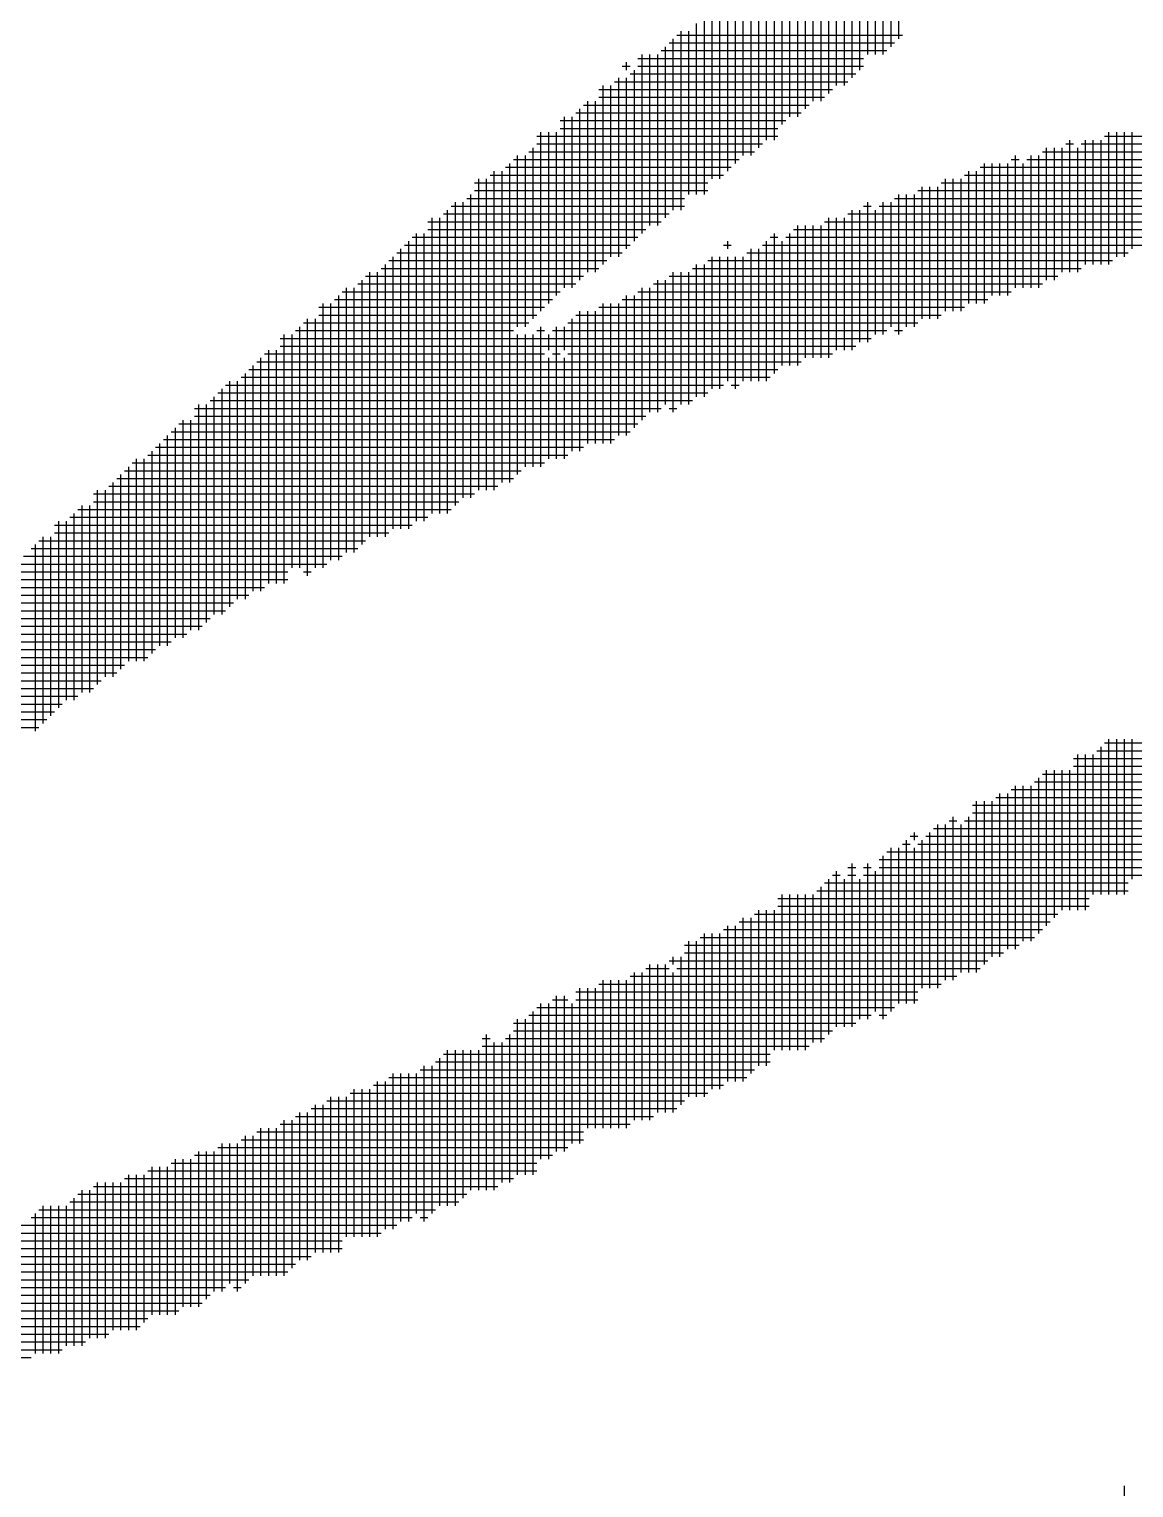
# Model space of a CAD drawing. Header units: feet. Extents: x 0 to 252300, y 0 to 178200.
# Drawn here: x 170905.6 to 171236.9, y 8897.1 to 9334.5 of the extents above; entities that cross this region are included whole.
import ezdxf

# ---------------------------------------------------------------- set-up
doc = ezdxf.new("R2010")
doc.units = ezdxf.units.FT
doc.header["$LTSCALE"] = 3000
doc.header["$MEASUREMENT"] = 0
doc.layers.add('CX-BORD-LIN1', color=4, linetype='CONTINUOUS')

msp = doc.modelspace()

# ---------------------------------------------------------------- linework, layer by layer
at = {"layer": 'CX-BORD-LIN1'}
for p, q in [((171161.63, 9382.88), (171161.63, 9326.89)), ((171163.96, 9382.88), (171163.96, 9329.22)), ((171166.3, 9385.21), (171166.3, 9331.55)), ((171154.63, 9378.21), (171154.63, 9322.22)), ((171156.97, 9378.21), (171156.97, 9326.89)), ((171159.3, 9378.21), (171159.3, 9326.89)), ((171149.97, 9373.54), (171149.97, 9317.56)), ((171152.3, 9373.54), (171152.3, 9319.89)), ((171142.97, 9366.55), (171142.97, 9312.89)), ((171145.3, 9368.88), (171145.3, 9315.22)), ((171147.64, 9368.88), (171147.64, 9317.56)), ((171138.3, 9364.21), (171138.3, 9310.56)), ((171140.64, 9364.21), (171140.64, 9312.89)), ((171131.31, 9357.21), (171131.31, 9305.89)), ((171133.64, 9359.55), (171133.64, 9308.23)), ((171135.97, 9359.55), (171135.97, 9308.23)), ((171126.64, 9354.88), (171126.64, 9301.23)), ((171128.97, 9354.88), (171128.97, 9301.23)), ((171119.64, 9347.88), (171119.64, 9296.56)), ((171121.97, 9350.22), (171121.97, 9296.56)), ((171124.31, 9350.22), (171124.31, 9298.89)), ((171112.64, 9343.22), (171112.64, 9289.56)), ((171114.98, 9345.55), (171114.98, 9291.9)), ((171117.31, 9343.22), (171117.31, 9294.23)), ((171107.98, 9338.55), (171107.98, 9284.9)), ((171110.31, 9340.89), (171110.31, 9289.56)), ((171105.64, 9336.22), (171105.64, 9284.9)), ((171097.48, 9330.39), (171165.13, 9330.39)), ((171098.65, 9331.55), (171098.65, 9280.23)), ((171099.81, 9332.72), (171167.46, 9332.72)), ((171100.98, 9333.89), (171100.98, 9280.23)), ((171103.31, 9333.89), (171103.31, 9284.9)), ((171088.15, 9325.72), (171155.8, 9325.72)), ((171089.32, 9326.89), (171089.32, 9273.23)), ((171091.65, 9326.89), (171091.65, 9275.57)), ((171093.98, 9326.89), (171093.98, 9275.57)), ((171095.15, 9328.05), (171162.8, 9328.05)), ((171096.31, 9329.22), (171096.31, 9277.9)), ((171083.48, 9323.39), (171085.82, 9323.39)), ((171084.65, 9324.56), (171084.65, 9322.22)), ((171085.82, 9321.06), (171153.47, 9321.06)), ((171086.98, 9322.22), (171086.98, 9270.9)), ((171088.15, 9323.39), (171155.8, 9323.39)), ((171077.65, 9317.56), (171077.65, 9263.9)), ((171079.98, 9317.56), (171079.98, 9266.24)), ((171081.15, 9318.72), (171151.13, 9318.72)), ((171082.32, 9319.89), (171082.32, 9266.24)), ((171084.65, 9319.89), (171084.65, 9268.57)), ((171072.99, 9312.89), (171072.99, 9261.57)), ((171075.32, 9312.89), (171075.32, 9261.57)), ((171076.48, 9316.39), (171146.47, 9316.39)), ((171076.48, 9314.06), (171144.14, 9314.06)), ((171065.99, 9308.23), (171065.99, 9256.9)), ((171068.32, 9308.23), (171068.32, 9256.9)), ((171069.49, 9309.39), (171137.14, 9309.39)), ((171070.65, 9310.56), (171070.65, 9259.24)), ((171071.82, 9311.73), (171139.47, 9311.73)), ((171058.99, 9303.56), (171058.99, 9249.91)), ((171061.32, 9303.56), (171061.32, 9252.24)), ((171063.65, 9303.56), (171063.65, 9254.57)), ((171064.82, 9307.06), (171132.47, 9307.06)), ((171064.82, 9304.73), (171130.14, 9304.73)), ((171229.28, 9303.56), (171229.28, 9263.9)), ((171231.62, 9303.56), (171231.62, 9266.24)), ((171233.95, 9303.56), (171233.95, 9266.24)), ((171236.28, 9303.56), (171236.28, 9268.57)), ((171057.82, 9302.39), (171130.14, 9302.39)), ((171057.82, 9300.06), (171125.47, 9300.06)), ((171216.45, 9300.06), (171218.79, 9300.06)), ((171217.62, 9301.23), (171217.62, 9261.57)), ((171221.12, 9300.06), (171503.39, 9300.06)), ((171222.28, 9301.23), (171222.28, 9263.9)), ((171224.62, 9301.23), (171224.62, 9263.9)), ((171226.95, 9301.23), (171226.95, 9263.9)), ((171228.12, 9302.39), (171498.72, 9302.39)), ((171050.82, 9295.4), (171118.48, 9295.4)), ((171051.99, 9296.56), (171051.99, 9245.24)), ((171054.32, 9296.56), (171054.32, 9245.24)), ((171055.49, 9297.73), (171123.14, 9297.73)), ((171056.66, 9298.89), (171056.66, 9247.57)), ((171200.12, 9295.4), (171202.46, 9295.4)), ((171201.29, 9296.56), (171201.29, 9256.9)), ((171204.79, 9295.4), (171510.39, 9295.4)), ((171205.96, 9296.56), (171205.96, 9256.9)), ((171208.29, 9296.56), (171208.29, 9256.9)), ((171209.45, 9297.73), (171505.72, 9297.73)), ((171210.62, 9298.89), (171210.62, 9259.24)), ((171212.95, 9298.89), (171212.95, 9259.24)), ((171215.29, 9298.89), (171215.29, 9261.57)), ((171219.95, 9298.89), (171219.95, 9261.57)), ((171043.83, 9290.73), (171113.81, 9290.73)), ((171044.99, 9291.9), (171044.99, 9196.25)), ((171047.32, 9291.9), (171047.32, 9198.58)), ((171048.49, 9293.06), (171116.14, 9293.06)), ((171049.66, 9294.23), (171049.66, 9198.58)), ((171186.13, 9290.73), (171340.09, 9290.73)), ((171187.29, 9291.9), (171187.29, 9252.24)), ((171189.63, 9291.9), (171189.63, 9252.24)), ((171190.79, 9293.06), (171363.42, 9293.06)), ((171191.96, 9294.23), (171191.96, 9252.24)), ((171194.29, 9294.23), (171194.29, 9254.57)), ((171196.62, 9294.23), (171196.62, 9254.57)), ((171198.96, 9294.23), (171198.96, 9254.57)), ((171203.62, 9294.23), (171203.62, 9256.9)), ((171039.16, 9288.4), (171109.14, 9288.4)), ((171039.16, 9286.06), (171109.14, 9286.06)), ((171040.33, 9289.56), (171040.33, 9196.25)), ((171042.66, 9289.56), (171042.66, 9196.25)), ((171172.13, 9286.06), (171316.76, 9286.06)), ((171173.3, 9287.23), (171173.3, 9247.57)), ((171175.63, 9287.23), (171175.63, 9247.57)), ((171177.96, 9287.23), (171177.96, 9247.57)), ((171179.13, 9288.4), (171328.43, 9288.4)), ((171180.29, 9289.56), (171180.29, 9249.91)), ((171182.63, 9289.56), (171182.63, 9249.91)), ((171184.96, 9289.56), (171184.96, 9249.91)), ((171033.33, 9282.57), (171033.33, 9191.59)), ((171035.66, 9282.57), (171035.66, 9193.92)), ((171036.83, 9283.73), (171102.15, 9283.73)), ((171037.99, 9284.9), (171037.99, 9193.92)), ((171156.97, 9282.57), (171156.97, 9240.57)), ((171161.63, 9282.57), (171161.63, 9242.91)), ((171163.96, 9282.57), (171163.96, 9245.24)), ((171165.13, 9283.73), (171300.43, 9283.73)), ((171166.3, 9284.9), (171166.3, 9242.91)), ((171168.63, 9284.9), (171168.63, 9245.24)), ((171170.96, 9284.9), (171170.96, 9245.24)), ((171026.33, 9277.9), (171026.33, 9189.25)), ((171028.66, 9277.9), (171028.66, 9189.25)), ((171029.83, 9279.07), (171097.48, 9279.07)), ((171031, 9280.23), (171031, 9189.25)), ((171032.16, 9281.4), (171102.15, 9281.4)), ((171145.3, 9277.9), (171145.3, 9235.91)), ((171147.64, 9277.9), (171147.64, 9238.24)), ((171149.97, 9277.9), (171149.97, 9238.24)), ((171151.13, 9279.07), (171279.44, 9279.07)), ((171152.3, 9280.23), (171152.3, 9238.24)), ((171154.63, 9280.23), (171154.63, 9240.57)), ((171155.8, 9281.4), (171158.13, 9281.4)), ((171159.3, 9280.23), (171159.3, 9242.91)), ((171160.47, 9281.4), (171293.44, 9281.4)), ((171021.66, 9273.23), (171021.66, 9186.92)), ((171024, 9273.23), (171024, 9186.92)), ((171025.16, 9276.73), (171095.15, 9276.73)), ((171025.16, 9274.4), (171090.48, 9274.4)), ((171128.97, 9273.23), (171128.97, 9231.24)), ((171133.64, 9273.23), (171133.64, 9233.58)), ((171134.8, 9274.4), (171260.78, 9274.4)), ((171135.97, 9275.57), (171135.97, 9233.58)), ((171138.3, 9275.57), (171138.3, 9235.91)), ((171140.64, 9275.57), (171140.64, 9235.91)), ((171142.97, 9275.57), (171142.97, 9235.91)), ((171144.14, 9276.73), (171272.44, 9276.73)), ((171017, 9268.57), (171017, 9184.59)), ((171018.16, 9269.73), (171085.82, 9269.73)), ((171019.33, 9270.9), (171019.33, 9184.59)), ((171020.5, 9272.07), (171088.15, 9272.07)), ((171113.81, 9269.73), (171116.14, 9269.73)), ((171114.98, 9270.9), (171114.98, 9268.57)), ((171121.97, 9268.57), (171121.97, 9228.91)), ((171124.31, 9268.57), (171124.31, 9228.91)), ((171125.47, 9269.73), (171244.45, 9269.73)), ((171126.64, 9270.9), (171126.64, 9228.91)), ((171127.81, 9272.07), (171130.14, 9272.07)), ((171131.31, 9270.9), (171131.31, 9233.58)), ((171132.47, 9272.07), (171253.78, 9272.07)), ((171013.5, 9265.07), (171078.82, 9265.07)), ((171014.67, 9266.24), (171014.67, 9184.59)), ((171015.83, 9267.4), (171083.48, 9267.4)), ((171109.14, 9265.07), (171230.45, 9265.07)), ((171110.31, 9266.24), (171110.31, 9226.58)), ((171112.64, 9266.24), (171112.64, 9226.58)), ((171114.98, 9266.24), (171114.98, 9228.91)), ((171117.31, 9266.24), (171117.31, 9226.58)), ((171119.64, 9266.24), (171119.64, 9228.91)), ((171120.81, 9267.4), (171235.12, 9267.4)), ((171006.5, 9260.4), (171071.82, 9260.4)), ((171007.67, 9261.57), (171007.67, 9182.25)), ((171010, 9261.57), (171010, 9182.25)), ((171011.17, 9262.74), (171076.48, 9262.74)), ((171012.33, 9263.9), (171012.33, 9182.25)), ((171097.48, 9260.4), (171214.12, 9260.4)), ((171098.65, 9261.57), (171098.65, 9219.58)), ((171100.98, 9261.57), (171100.98, 9221.91)), ((171103.31, 9261.57), (171103.31, 9221.91)), ((171104.48, 9262.74), (171221.12, 9262.74)), ((171105.64, 9263.9), (171105.64, 9224.25)), ((171107.98, 9263.9), (171107.98, 9224.25)), ((170999.5, 9255.74), (171064.82, 9255.74)), ((171000.67, 9256.9), (171000.67, 9177.59)), ((171003, 9256.9), (171003, 9177.59)), ((171004.17, 9258.07), (171069.49, 9258.07)), ((171005.33, 9259.24), (171005.33, 9179.92)), ((171088.15, 9255.74), (171200.12, 9255.74)), ((171089.32, 9256.9), (171089.32, 9217.25)), ((171091.65, 9256.9), (171091.65, 9219.58)), ((171092.81, 9258.07), (171209.45, 9258.07)), ((171093.98, 9259.24), (171093.98, 9219.58)), ((171096.31, 9259.24), (171096.31, 9221.91)), ((170992.5, 9251.07), (171060.16, 9251.07)), ((170993.67, 9252.24), (170993.67, 9172.92)), ((170996, 9252.24), (170996, 9175.26)), ((170997.17, 9253.41), (171062.49, 9253.41)), ((170998.34, 9254.57), (170998.34, 9175.26)), ((171076.48, 9251.07), (171186.13, 9251.07)), ((171077.65, 9252.24), (171077.65, 9210.25)), ((171079.98, 9252.24), (171079.98, 9210.25)), ((171082.32, 9252.24), (171082.32, 9212.58)), ((171083.48, 9253.41), (171193.12, 9253.41)), ((171084.65, 9254.57), (171084.65, 9212.58)), ((171086.98, 9254.57), (171086.98, 9214.91)), ((170989, 9247.57), (170989, 9170.59)), ((170991.34, 9247.57), (170991.34, 9172.92)), ((170992.5, 9248.74), (171057.82, 9248.74)), ((171068.32, 9247.57), (171068.32, 9207.92)), ((171069.49, 9248.74), (171179.13, 9248.74)), ((171070.65, 9249.91), (171070.65, 9207.92)), ((171072.99, 9249.91), (171072.99, 9210.25)), ((171075.32, 9249.91), (171075.32, 9210.25)), ((170982.01, 9242.91), (170982.01, 9168.26)), ((170984.34, 9242.91), (170984.34, 9172.92)), ((170985.51, 9244.07), (171050.82, 9244.07)), ((170986.67, 9245.24), (170986.67, 9172.92)), ((170987.84, 9246.41), (171055.49, 9246.41)), ((171051.99, 9242.91), (171051.99, 9200.92)), ((171054.32, 9242.91), (171054.32, 9203.25)), ((171056.66, 9242.91), (171056.66, 9203.25)), ((171057.82, 9244.07), (171060.16, 9244.07)), ((171058.99, 9245.24), (171058.99, 9203.25)), ((171061.32, 9242.91), (171061.32, 9238.24)), ((171062.49, 9244.07), (171162.8, 9244.07)), ((171063.65, 9245.24), (171063.65, 9205.58)), ((171065.99, 9245.24), (171065.99, 9238.24)), ((171067.15, 9246.41), (171172.13, 9246.41)), ((171165.13, 9244.07), (171167.46, 9244.07)), ((170977.34, 9238.24), (170977.34, 9168.26)), ((170979.67, 9238.24), (170979.67, 9168.26)), ((170980.84, 9241.74), (171158.13, 9241.74)), ((170980.84, 9239.41), (171153.47, 9239.41)), ((170972.68, 9233.58), (170972.68, 9165.93)), ((170973.84, 9234.74), (171137.14, 9234.74)), ((170975.01, 9235.91), (170975.01, 9165.93)), ((170976.17, 9237.08), (171060.16, 9237.08)), ((171061.32, 9235.91), (171061.32, 9205.58)), ((171062.49, 9237.08), (171064.82, 9237.08)), ((171065.99, 9235.91), (171065.99, 9205.58)), ((171067.15, 9237.08), (171146.47, 9237.08)), ((170969.18, 9230.08), (171127.81, 9230.08)), ((170970.34, 9231.24), (170970.34, 9163.59)), ((170971.51, 9232.41), (171130.14, 9232.41)), ((170962.18, 9225.41), (171109.14, 9225.41)), ((170963.34, 9226.58), (170963.34, 9158.93)), ((170964.51, 9227.74), (171113.81, 9227.74)), ((170965.68, 9228.91), (170965.68, 9161.26)), ((170968.01, 9228.91), (170968.01, 9163.59)), ((171116.14, 9227.74), (171118.48, 9227.74)), ((170955.18, 9220.75), (171095.15, 9220.75)), ((170956.35, 9221.91), (170956.35, 9154.26)), ((170958.68, 9221.91), (170958.68, 9156.59)), ((170959.84, 9223.08), (171104.48, 9223.08)), ((170961.01, 9224.25), (170961.01, 9158.93)), ((171097.48, 9220.75), (171099.81, 9220.75)), ((170950.51, 9216.08), (171088.15, 9216.08)), ((170951.68, 9217.25), (170951.68, 9151.93)), ((170954.01, 9217.25), (170954.01, 9154.26)), ((170955.18, 9218.41), (171090.48, 9218.41)), ((170947.01, 9212.58), (170947.01, 9149.6)), ((170948.18, 9213.75), (171085.82, 9213.75)), ((170949.35, 9214.91), (170949.35, 9151.93)), ((170942.35, 9207.92), (170942.35, 9147.26)), ((170943.52, 9209.08), (171071.82, 9209.08)), ((170944.68, 9210.25), (170944.68, 9149.6)), ((170945.85, 9211.41), (171081.15, 9211.41)), ((170935.35, 9203.25), (170935.35, 9144.93)), ((170936.52, 9204.42), (171060.16, 9204.42)), ((170937.68, 9205.58), (170937.68, 9144.93)), ((170940.02, 9205.58), (170940.02, 9144.93)), ((170941.18, 9206.75), (171067.15, 9206.75)), ((170930.68, 9198.58), (170930.68, 9140.26)), ((170931.85, 9199.75), (171050.82, 9199.75)), ((170933.02, 9200.92), (170933.02, 9142.6)), ((170934.18, 9202.08), (171053.16, 9202.08)), ((170924.85, 9195.09), (171039.16, 9195.09)), ((170926.02, 9196.25), (170926.02, 9137.93)), ((170928.35, 9196.25), (170928.35, 9140.26)), ((170929.52, 9197.42), (171046.16, 9197.42)), ((170920.19, 9190.42), (171032.16, 9190.42)), ((170921.35, 9191.59), (170921.35, 9135.6)), ((170923.69, 9191.59), (170923.69, 9135.6)), ((170924.85, 9192.75), (171034.49, 9192.75)), ((170913.19, 9185.75), (171020.5, 9185.75)), ((170914.36, 9186.92), (170914.36, 9130.93)), ((170916.69, 9186.92), (170916.69, 9133.27)), ((170917.85, 9188.09), (171025.16, 9188.09)), ((170919.02, 9189.25), (170919.02, 9133.27)), ((170908.52, 9181.09), (171006.5, 9181.09)), ((170909.69, 9182.25), (170909.69, 9126.27)), ((170912.02, 9182.25), (170912.02, 9128.6)), ((170913.19, 9183.42), (171013.5, 9183.42)), ((170906.19, 9178.76), (171004.17, 9178.76)), ((170907.36, 9179.92), (170907.36, 9123.93)), ((170901.52, 9174.09), (170994.84, 9174.09)), ((170903.86, 9176.42), (170999.5, 9176.42)), ((170896.86, 9171.76), (170983.17, 9171.76)), ((170896.86, 9169.42), (170983.17, 9169.42)), ((170987.84, 9171.76), (170990.17, 9171.76)), ((170889.86, 9164.76), (170971.51, 9164.76)), ((170892.19, 9167.09), (170976.17, 9167.09)), ((170882.86, 9160.09), (170964.51, 9160.09)), ((170885.2, 9162.43), (170966.84, 9162.43)), ((170878.2, 9157.76), (170959.84, 9157.76)), ((170878.2, 9155.43), (170957.51, 9155.43)), ((170871.2, 9150.76), (170948.18, 9150.76)), ((170873.53, 9153.09), (170952.85, 9153.09)), ((170864.2, 9146.1), (170941.18, 9146.1)), ((170866.53, 9148.43), (170943.52, 9148.43)), ((170859.53, 9143.76), (170934.18, 9143.76)), ((170850.2, 9139.1), (170927.19, 9139.1)), ((170857.2, 9141.43), (170931.85, 9141.43)), ((170843.2, 9134.43), (170920.19, 9134.43)), ((170847.87, 9136.77), (170924.85, 9136.77)), ((170836.21, 9129.77), (170913.19, 9129.77)), ((170840.87, 9132.1), (170915.52, 9132.1)), ((170831.54, 9125.1), (170908.52, 9125.1)), ((170833.87, 9127.43), (170910.86, 9127.43)), ((171228.12, 9120.44), (171326.09, 9120.44)), ((171229.28, 9121.6), (171229.28, 9074.95)), ((171231.62, 9121.6), (171231.62, 9074.95)), ((171233.95, 9121.6), (171233.95, 9074.95)), ((171236.28, 9121.6), (171236.28, 9079.61)), ((171218.79, 9115.77), (171319.1, 9115.77)), ((171219.95, 9116.94), (171219.95, 9070.28)), ((171222.28, 9116.94), (171222.28, 9070.28)), ((171224.62, 9116.94), (171224.62, 9074.95)), ((171225.78, 9118.1), (171323.76, 9118.1)), ((171226.95, 9119.27), (171226.95, 9074.95)), ((171209.45, 9111.1), (171307.43, 9111.1)), ((171210.62, 9112.27), (171210.62, 9065.61)), ((171212.95, 9112.27), (171212.95, 9067.95)), ((171215.29, 9112.27), (171215.29, 9070.28)), ((171217.62, 9112.27), (171217.62, 9070.28)), ((171218.79, 9113.44), (171312.1, 9113.44)), ((171201.29, 9107.61), (171201.29, 9058.62)), ((171203.62, 9107.61), (171203.62, 9060.95)), ((171205.96, 9107.61), (171205.96, 9060.95)), ((171207.12, 9108.77), (171305.1, 9108.77)), ((171208.29, 9109.94), (171208.29, 9063.28)), ((171189.63, 9102.94), (171189.63, 9051.62)), ((171191.96, 9102.94), (171191.96, 9053.95)), ((171194.29, 9102.94), (171194.29, 9056.28)), ((171195.46, 9104.11), (171293.44, 9104.11)), ((171196.62, 9105.27), (171196.62, 9056.28)), ((171198.96, 9105.27), (171198.96, 9058.62)), ((171200.12, 9106.44), (171295.77, 9106.44)), ((171182.63, 9098.27), (171182.63, 9049.29)), ((171187.29, 9098.27), (171187.29, 9051.62)), ((171188.46, 9101.77), (171288.77, 9101.77)), ((171188.46, 9099.44), (171281.77, 9099.44)), ((171170.96, 9093.61), (171170.96, 9091.28)), ((171175.63, 9093.61), (171175.63, 9046.95)), ((171176.8, 9094.77), (171274.77, 9094.77)), ((171177.96, 9095.94), (171177.96, 9046.95)), ((171180.29, 9095.94), (171180.29, 9049.29)), ((171181.46, 9097.11), (171183.79, 9097.11)), ((171184.96, 9095.94), (171184.96, 9051.62)), ((171186.13, 9097.11), (171274.77, 9097.11)), ((171167.46, 9090.11), (171169.8, 9090.11)), ((171168.63, 9091.28), (171168.63, 9042.29)), ((171169.8, 9092.44), (171172.13, 9092.44)), ((171172.13, 9090.11), (171263.11, 9090.11)), ((171173.3, 9091.28), (171173.3, 9046.95)), ((171174.46, 9092.44), (171267.77, 9092.44)), ((171160.47, 9085.44), (171256.11, 9085.44)), ((171161.63, 9086.61), (171161.63, 9037.62)), ((171162.8, 9087.78), (171256.11, 9087.78)), ((171163.96, 9088.94), (171163.96, 9039.95)), ((171166.3, 9088.94), (171166.3, 9042.29)), ((171170.96, 9088.94), (171170.96, 9042.29)), ((171146.47, 9080.78), (171148.8, 9080.78)), ((171147.64, 9081.94), (171147.64, 9035.29)), ((171151.13, 9083.11), (171153.47, 9083.11)), ((171151.13, 9080.78), (171153.47, 9080.78)), ((171152.3, 9084.28), (171152.3, 9035.29)), ((171155.8, 9083.11), (171158.13, 9083.11)), ((171155.8, 9080.78), (171239.78, 9080.78)), ((171156.97, 9084.28), (171156.97, 9037.62)), ((171159.3, 9081.94), (171159.3, 9039.95)), ((171160.47, 9083.11), (171246.78, 9083.11)), ((171141.8, 9076.11), (171235.12, 9076.11)), ((171142.97, 9077.28), (171142.97, 9030.62)), ((171144.14, 9078.45), (171235.12, 9078.45)), ((171145.3, 9079.61), (171145.3, 9032.96)), ((171149.97, 9079.61), (171149.97, 9035.29)), ((171154.63, 9079.61), (171154.63, 9037.62)), ((171130.14, 9073.78), (171223.45, 9073.78)), ((171131.31, 9074.95), (171131.31, 9028.29)), ((171133.64, 9074.95), (171133.64, 9028.29)), ((171135.97, 9074.95), (171135.97, 9028.29)), ((171138.3, 9074.95), (171138.3, 9028.29)), ((171140.64, 9074.95), (171140.64, 9030.62)), ((171119.64, 9067.95), (171119.64, 9018.96)), ((171121.97, 9067.95), (171121.97, 9021.29)), ((171123.14, 9069.11), (171214.12, 9069.11)), ((171124.31, 9070.28), (171124.31, 9023.62)), ((171126.64, 9070.28), (171126.64, 9023.62)), ((171128.97, 9070.28), (171128.97, 9028.29)), ((171130.14, 9071.45), (171223.45, 9071.45)), ((171107.98, 9063.28), (171107.98, 9014.29)), ((171110.31, 9063.28), (171110.31, 9016.63)), ((171112.64, 9063.28), (171112.64, 9016.63)), ((171113.81, 9064.45), (171209.45, 9064.45)), ((171114.98, 9065.61), (171114.98, 9018.96)), ((171117.31, 9065.61), (171117.31, 9018.96)), ((171118.48, 9066.78), (171211.79, 9066.78)), ((171102.15, 9059.78), (171202.46, 9059.78)), ((171103.31, 9060.95), (171103.31, 9014.29)), ((171105.64, 9060.95), (171105.64, 9014.29)), ((171106.81, 9062.12), (171207.12, 9062.12)), ((171097.48, 9055.12), (171193.12, 9055.12)), ((171098.65, 9056.28), (171098.65, 9053.95)), ((171100.98, 9056.28), (171100.98, 9011.96)), ((171102.15, 9057.45), (171197.79, 9057.45)), ((171085.82, 9050.45), (171183.79, 9050.45)), ((171086.98, 9051.62), (171086.98, 9007.29)), ((171089.32, 9051.62), (171089.32, 9007.29)), ((171090.48, 9052.78), (171097.48, 9052.78)), ((171091.65, 9053.95), (171091.65, 9007.29)), ((171093.98, 9053.95), (171093.98, 9009.63)), ((171096.31, 9053.95), (171096.31, 9009.63)), ((171098.65, 9051.62), (171098.65, 9009.63)), ((171099.81, 9052.78), (171190.79, 9052.78)), ((171069.49, 9045.79), (171172.13, 9045.79)), ((171070.65, 9046.95), (171070.65, 9000.3)), ((171072.99, 9046.95), (171072.99, 9004.96)), ((171075.32, 9046.95), (171075.32, 9004.96)), ((171076.48, 9048.12), (171179.13, 9048.12)), ((171077.65, 9049.29), (171077.65, 9004.96)), ((171079.98, 9049.29), (171079.98, 9004.96)), ((171082.32, 9049.29), (171082.32, 9004.96)), ((171084.65, 9049.29), (171084.65, 9004.96)), ((171057.82, 9041.12), (171165.13, 9041.12)), ((171058.99, 9042.29), (171058.99, 8995.63)), ((171061.32, 9042.29), (171061.32, 8995.63)), ((171062.49, 9043.45), (171067.15, 9043.45)), ((171063.65, 9044.62), (171063.65, 8997.96)), ((171065.99, 9044.62), (171065.99, 8997.96)), ((171068.32, 9042.29), (171068.32, 9000.3)), ((171069.49, 9043.45), (171172.13, 9043.45)), ((171051.99, 9037.62), (171051.99, 8990.97)), ((171054.32, 9037.62), (171054.32, 8990.97)), ((171055.49, 9038.79), (171158.13, 9038.79)), ((171056.66, 9039.95), (171056.66, 8990.97)), ((171160.47, 9038.79), (171162.8, 9038.79)), ((171042.66, 9032.96), (171042.66, 8986.3)), ((171049.66, 9032.96), (171049.66, 8988.63)), ((171050.82, 9036.45), (171153.47, 9036.45)), ((171050.82, 9034.12), (171146.47, 9034.12)), ((171031, 9028.29), (171031, 8981.63)), ((171033.33, 9028.29), (171033.33, 8981.63)), ((171035.66, 9028.29), (171035.66, 8983.97)), ((171037.99, 9028.29), (171037.99, 8986.3)), ((171040.33, 9028.29), (171040.33, 8986.3)), ((171041.49, 9031.79), (171043.83, 9031.79)), ((171041.49, 9029.46), (171139.47, 9029.46)), ((171044.99, 9030.62), (171044.99, 8986.3)), ((171047.32, 9030.62), (171047.32, 8988.63)), ((171048.49, 9031.79), (171144.14, 9031.79)), ((171024, 9023.62), (171024, 8976.97)), ((171026.33, 9023.62), (171026.33, 8979.3)), ((171027.5, 9024.79), (171127.81, 9024.79)), ((171028.66, 9025.96), (171028.66, 8981.63)), ((171029.83, 9027.12), (171127.81, 9027.12)), ((171013.5, 9020.13), (171120.81, 9020.13)), ((171014.67, 9021.29), (171014.67, 8974.64)), ((171017, 9021.29), (171017, 8976.97)), ((171019.33, 9021.29), (171019.33, 8976.97)), ((171021.66, 9021.29), (171021.66, 8979.3)), ((171022.83, 9022.46), (171123.14, 9022.46)), ((171001.84, 9015.46), (171109.14, 9015.46)), ((171003, 9016.63), (171003, 8972.3)), ((171005.33, 9016.63), (171005.33, 8972.3)), ((171007.67, 9016.63), (171007.67, 8972.3)), ((171008.83, 9017.79), (171113.81, 9017.79)), ((171010, 9018.96), (171010, 8972.3)), ((171012.33, 9018.96), (171012.33, 8974.64)), ((170990.17, 9010.79), (171099.81, 9010.79)), ((170991.34, 9011.96), (170991.34, 8967.64)), ((170993.67, 9011.96), (170993.67, 8967.64)), ((170994.84, 9013.13), (171102.15, 9013.13)), ((170996, 9014.29), (170996, 8967.64)), ((170998.34, 9014.29), (170998.34, 8967.64)), ((171000.67, 9014.29), (171000.67, 8972.3)), ((170980.84, 9006.13), (171085.82, 9006.13)), ((170982.01, 9007.29), (170982.01, 8960.64)), ((170984.34, 9007.29), (170984.34, 8962.97)), ((170985.51, 9008.46), (171092.81, 9008.46)), ((170986.67, 9009.63), (170986.67, 8965.3)), ((170989, 9009.63), (170989, 8965.3)), ((170970.34, 9002.63), (170970.34, 8958.31)), ((170972.68, 9002.63), (170972.68, 8960.64)), ((170973.84, 9003.8), (171071.82, 9003.8)), ((170975.01, 9004.96), (170975.01, 8960.64)), ((170977.34, 9004.96), (170977.34, 8960.64)), ((170979.67, 9004.96), (170979.67, 8960.64)), ((170956.35, 8997.96), (170956.35, 8951.31)), ((170958.68, 8997.96), (170958.68, 8953.64)), ((170961.01, 8997.96), (170961.01, 8955.97)), ((170962.18, 8999.13), (171067.15, 8999.13)), ((170963.34, 9000.3), (170963.34, 8955.97)), ((170965.68, 9000.3), (170965.68, 8958.31)), ((170968.01, 9000.3), (170968.01, 8955.97)), ((170969.18, 9001.46), (171071.82, 9001.46)), ((170942.35, 8993.3), (170942.35, 8948.97)), ((170944.68, 8993.3), (170944.68, 8948.97)), ((170947.01, 8993.3), (170947.01, 8948.97)), ((170948.18, 8994.46), (171057.82, 8994.46)), ((170949.35, 8995.63), (170949.35, 8948.97)), ((170951.68, 8995.63), (170951.68, 8951.31)), ((170954.01, 8995.63), (170954.01, 8951.31)), ((170955.18, 8996.8), (171062.49, 8996.8)), ((170926.02, 8988.63), (170926.02, 8941.98)), ((170928.35, 8988.63), (170928.35, 8941.98)), ((170930.68, 8988.63), (170930.68, 8944.31)), ((170933.02, 8988.63), (170933.02, 8944.31)), ((170934.18, 8989.8), (171050.82, 8989.8)), ((170935.35, 8990.97), (170935.35, 8944.31)), ((170937.68, 8990.97), (170937.68, 8944.31)), ((170940.02, 8990.97), (170940.02, 8946.64)), ((170941.18, 8992.13), (171057.82, 8992.13)), ((170920.19, 8985.13), (171036.83, 8985.13)), ((170921.35, 8986.3), (170921.35, 8939.64)), ((170923.69, 8986.3), (170923.69, 8941.98)), ((170924.85, 8987.47), (171046.16, 8987.47)), ((170908.52, 8980.47), (171027.5, 8980.47)), ((170909.69, 8981.63), (170909.69, 8937.31)), ((170912.02, 8981.63), (170912.02, 8937.31)), ((170914.36, 8981.63), (170914.36, 8937.31)), ((170916.69, 8981.63), (170916.69, 8939.64)), ((170917.85, 8982.8), (171034.49, 8982.8)), ((170919.02, 8983.97), (170919.02, 8939.64)), ((170892.19, 8975.8), (171015.83, 8975.8)), ((170906.19, 8978.13), (171020.5, 8978.13)), ((170907.36, 8979.3), (170907.36, 8937.31)), ((171022.83, 8978.13), (171025.16, 8978.13)), ((170875.86, 8971.14), (170999.5, 8971.14)), ((170885.2, 8973.47), (171011.17, 8973.47)), ((170864.2, 8968.8), (170999.5, 8968.8)), ((170826.88, 8964.14), (170985.51, 8964.14)), ((170850.2, 8966.47), (170990.17, 8966.47)), ((170684.57, 8961.81), (170983.17, 8961.81)), ((170684.57, 8959.47), (170971.51, 8959.47)), ((170679.91, 8954.81), (170959.84, 8954.81)), ((170682.24, 8957.14), (170964.51, 8957.14)), ((170966.84, 8957.14), (170969.18, 8957.14)), ((170677.58, 8952.47), (170957.51, 8952.47)), ((170738.23, 8950.14), (170950.51, 8950.14)), ((170740.56, 8947.81), (170941.18, 8947.81)), ((170742.89, 8945.48), (170938.85, 8945.48)), ((170747.56, 8943.14), (170929.52, 8943.14)), ((170749.89, 8940.81), (170922.52, 8940.81)), ((170754.56, 8938.48), (170915.52, 8938.48)), ((170759.22, 8936.14), (170906.19, 8936.14)), ((171233.95, 8897.65), (171233.95, 8837))]:
    msp.add_line(p, q, dxfattribs=at)

doc.saveas('drawing.dxf')
